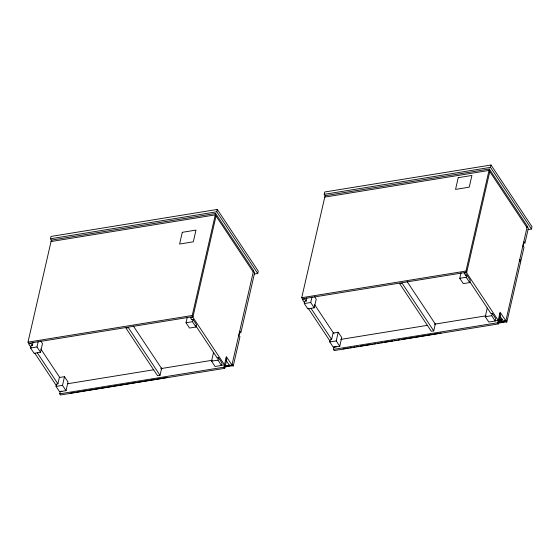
<?xml version="1.0" encoding="UTF-8"?>
<svg xmlns="http://www.w3.org/2000/svg" width="560" height="560" viewBox="0 0 560 560"><rect width="100%" height="100%" fill="white"/><g stroke="black" fill="none" stroke-linecap="round" stroke-linejoin="round"><path stroke-width="0.84" d="M51.912 240.954L50.47 238.777L51.009 236.432L217.294 209.44L258.272 271.124L257.733 273.476L254.289 274.029M215.607 213.472L192.241 315.49L193.004 316.652L28.77 343.308L28 342.153L51.366 240.128L215.607 213.472L253.561 270.62L231.945 365.022L225.043 366.142M40.726 340.914L42.49 343.574L40.502 352.247L34.069 353.297L30.541 347.984L31.08 345.639L32.382 345.429L33.103 342.265M40.502 352.247L36.974 346.941L38.241 341.418M56.063 386.407L56.602 384.062L57.904 383.852L59.353 377.517L64.484 376.684L68.012 381.997L66.024 390.67L59.591 391.713L56.063 386.407L62.496 385.364L66.024 390.67M226.044 358.029L226.814 359.184L224.714 368.333L60.48 394.996L59.71 393.834L60.284 391.342M62.496 385.364L64.484 376.684M160.02 375.291L128.408 327.698L125.944 328.104L157.556 375.697L160.02 375.291L161.714 367.906M191.695 319.571L192.99 319.354L196.518 324.667L195.979 327.012L189.546 328.055L186.025 322.749L187.285 317.226M257.733 273.476L216.762 211.785L217.294 209.44M222.019 365.232L224.483 364.833L192.871 317.24L216.048 216.034M195.979 327.012L192.458 321.699L192.99 319.354M217.21 357.987L218.512 357.777L222.04 363.09L221.501 365.435L215.068 366.478L211.54 361.165L213.528 352.492M221.501 365.435L217.973 360.122L218.512 357.777M224.714 368.333L223.951 367.178L226.366 356.622L232.134 365.309L225.232 366.429M232.134 365.309L232.547 364.455L233.177 366.289L239.974 336.735L238.987 335.65L239.491 332.066M325.647 196.525L324.198 194.341L324.737 191.996L491.029 165.004L532 226.695L531.461 229.04L528.017 229.6M489.335 169.036L465.969 271.061L466.739 272.216L302.498 298.879L301.728 297.717L325.094 195.699L489.335 169.036L527.296 226.184L505.729 321.461L498.834 322.581M314.454 296.485L316.218 299.138L314.23 307.818L307.797 308.861L304.276 303.548L304.808 301.203L306.11 300.993L306.838 297.829M314.23 307.818L310.709 302.505L311.969 296.982M329.791 341.971L330.33 339.626L331.632 339.416L333.081 333.081L338.212 332.248L341.74 337.561L339.752 346.241L333.319 347.284L329.791 341.971L336.224 340.928L339.752 346.241M499.772 313.593L500.542 314.755L498.449 323.904L334.208 350.56L333.438 349.405L334.012 346.906M336.224 340.928L338.212 332.248M433.748 330.862L402.136 283.269L399.679 283.668L431.291 331.261L433.748 330.862L435.442 323.47M465.423 275.135L466.725 274.925L470.246 280.231L469.714 282.576L463.281 283.619L459.753 278.313L461.02 272.79M531.461 229.04L490.49 167.349L491.029 165.004M495.754 320.796L498.218 320.397L466.606 272.804L489.783 171.605M469.714 282.576L466.186 277.27L466.725 274.925M469.406 281.134L490.959 313.586L492.24 313.348L495.768 318.654L495.229 320.999L488.796 322.042L485.275 316.736L487.263 308.056M495.229 320.999L491.708 315.693L492.24 313.348M498.449 323.904L497.679 322.742L500.094 312.186L505.673 320.586L503.209 320.985L499.954 316.085M498.575 321.174L501.564 320.691L501.949 319.004M505.729 321.461L506.142 320.607L506.772 322.441L520.632 262.052L519.477 260.309M50.47 238.777L216.762 211.785M324.198 194.341L490.49 167.349M51.044 241.535L215.285 214.879L253.239 272.027M324.772 197.106L489.013 170.443L526.974 227.591M28 342.153L192.241 315.49M301.728 297.717L465.969 271.061M192.871 317.24L190.407 317.639L191.849 319.802M466.606 272.804L464.142 273.203L465.577 275.366M30.541 347.984L36.974 346.941M186.025 322.749L192.458 321.699M304.276 303.548L310.709 302.505M459.753 278.313L466.186 277.27M67.823 383.712L153.811 369.754M160.692 368.634L212.282 360.262M340.697 339.416L427.539 325.318M434.42 324.205L486.017 315.826M211.54 361.165L217.973 360.122M485.275 316.736L491.708 315.693M499.156 319.795L499.975 319.662L500.36 320.243L499.541 320.376L499.919 320.957M60.249 391.489L61.887 391.223M333.977 347.06L336.441 346.654M225.029 365.82L229.285 365.134M504.14 321.16L505.869 320.873M498.638 322.294L505.54 321.174M225.148 366.947L232.911 365.687M59.71 393.834L223.951 367.178M333.438 349.405L497.679 322.742M497.882 323.239L506.506 321.839M70.133 393.211L167.265 377.447M343 348.915L348.159 348.082M349.874 347.802L351.596 347.522M353.318 347.242L355.033 346.962M356.755 346.689L358.47 346.409M360.192 346.129L372.225 344.176M373.947 343.896L375.662 343.616M377.384 343.336L379.106 343.056M380.821 342.776L382.543 342.503M384.258 342.223L392.854 340.823M394.576 340.543L396.298 340.27M398.013 339.99L399.735 339.71M401.457 339.43L440.993 333.011M527.212 226.541L528.367 228.277L524.853 243.586L524.279 241.864L523.586 242.368M523.537 242.606L523.033 246.183L524.013 247.275L520.765 261.345L520.226 259.574L519.533 260.078M499.639 317.793L501.564 320.691M407.078 281.561L435.596 324.492M314.601 304.633L333.935 333.739M306.264 301.224L304.829 299.061L302.365 299.467L304.759 303.072M311.052 308.441L331.653 339.444M308.112 308.119L330.148 341.285M253.484 270.97L254.639 272.713L240.779 333.102L240.24 331.331L239.547 331.835M225.918 360.066L229.481 365.421M195.678 325.57L217.231 358.022M133.35 325.99L161.868 368.921M40.873 349.062L59.724 377.44M32.536 345.66L31.101 343.497L28.637 343.896L31.031 347.501M37.324 352.87L57.918 383.88M34.86 353.269L56.413 385.721M182.301 232.309L179.613 244.041L193.298 241.815L195.986 230.09L182.301 232.309M458.234 177.667L455.546 189.399L469.238 187.173L471.919 175.448L458.234 177.667"/></g></svg>
